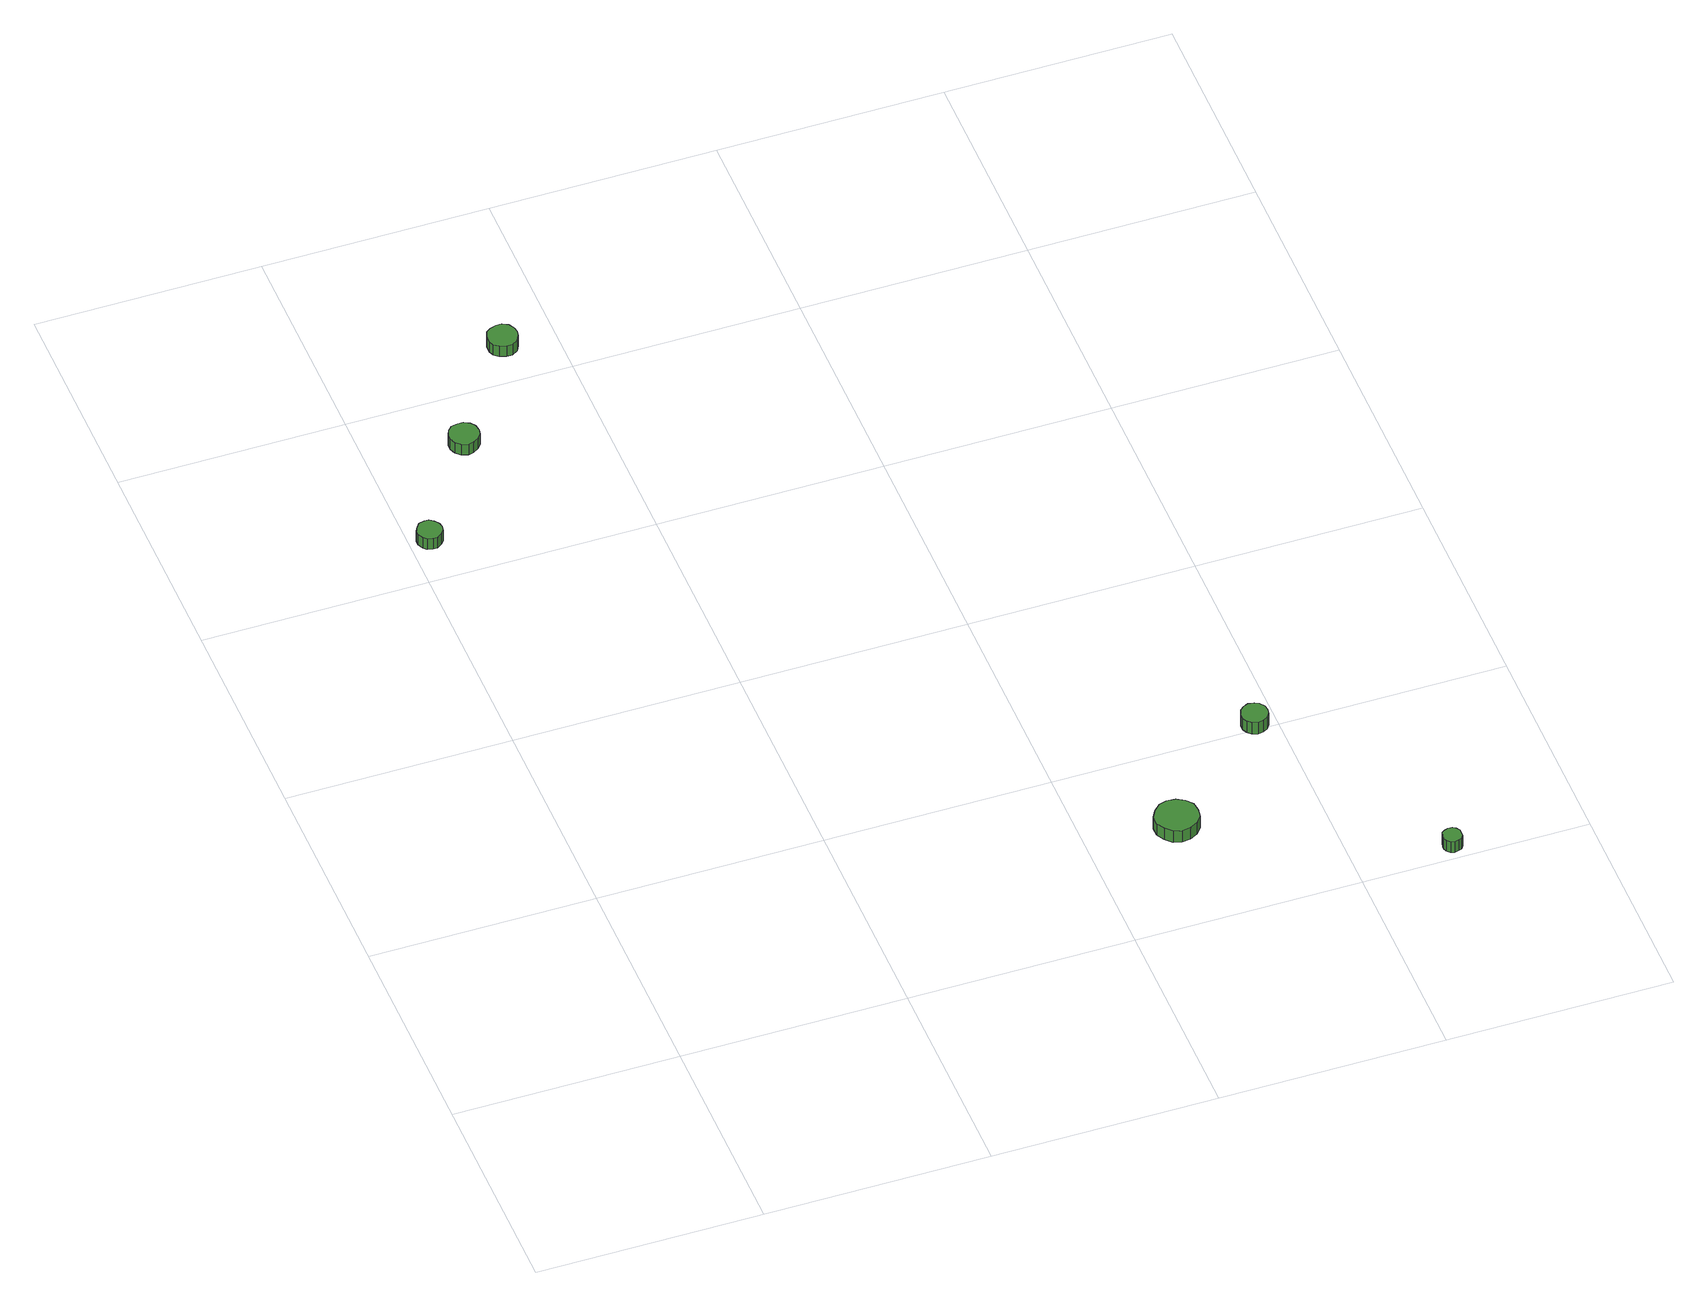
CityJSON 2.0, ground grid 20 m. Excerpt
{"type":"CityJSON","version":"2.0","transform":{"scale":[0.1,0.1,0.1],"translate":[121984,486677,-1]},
"CityObjects":{
"tree1":{"type":"SolitaryVegetationObject","attributes":{"function":"something"},"geometry":[{"type":"MultiSurface","lod":"1","boundaries":[[[0,1,2,3,4,5,6,7,8,9,10,11,12,13,14]],[[15,16,17,18,19,20,21,22,23,24,25,26,27,28,29]],[[0,29,28,1]],[[1,28,27,2]],[[2,27,26,3]],[[3,26,25,4]],[[4,25,24,5]],[[5,24,23,6]],[[6,23,22,7]],[[7,22,21,8]],[[8,21,20,9]],[[9,20,19,10]],[[10,19,18,11]],[[11,18,17,12]],[[12,17,16,13]],[[13,16,15,14]],[[14,15,29,0]]]}]},
"tree2":{"type":"SolitaryVegetationObject","attributes":{"function":"something"},"geometry":[{"type":"MultiSurface","lod":"1","boundaries":[[[30,31,32,33,34,35,36,37,38,39,40,41,42,43,44]],[[45,46,47,48,49,50,51,52,53,54,55,56,57,58,59]],[[30,59,58,31]],[[31,58,57,32]],[[32,57,56,33]],[[33,56,55,34]],[[34,55,54,35]],[[35,54,53,36]],[[36,53,52,37]],[[37,52,51,38]],[[38,51,50,39]],[[39,50,49,40]],[[40,49,48,41]],[[41,48,47,42]],[[42,47,46,43]],[[43,46,45,44]],[[44,45,59,30]]]}]},
"tree3":{"type":"SolitaryVegetationObject","attributes":{"function":"something"},"geometry":[{"type":"MultiSurface","lod":"1","boundaries":[[[60,61,62,63,64,65,66,67,68,69,70,71,72,73,74]],[[75,76,77,78,79,80,81,82,83,84,85,86,87,88,89]],[[60,89,88,61]],[[61,88,87,62]],[[62,87,86,63]],[[63,86,85,64]],[[64,85,84,65]],[[65,84,83,66]],[[66,83,82,67]],[[67,82,81,68]],[[68,81,80,69]],[[69,80,79,70]],[[70,79,78,71]],[[71,78,77,72]],[[72,77,76,73]],[[73,76,75,74]],[[74,75,89,60]]]}]},
"tree4":{"type":"SolitaryVegetationObject","attributes":{"function":"something"},"geometry":[{"type":"MultiSurface","lod":"1","boundaries":[[[90,91,92,93,94,95,96,97,98,99,100,101,102,103,104]],[[105,106,107,108,109,110,111,112,113,114,115,116,117,118,119]],[[90,119,118,91]],[[91,118,117,92]],[[92,117,116,93]],[[93,116,115,94]],[[94,115,114,95]],[[95,114,113,96]],[[96,113,112,97]],[[97,112,111,98]],[[98,111,110,99]],[[99,110,109,100]],[[100,109,108,101]],[[101,108,107,102]],[[102,107,106,103]],[[103,106,105,104]],[[104,105,119,90]]]}]},
"tree5":{"type":"SolitaryVegetationObject","attributes":{"function":"something"},"geometry":[{"type":"MultiSurface","lod":"1","boundaries":[[[120,121,122,123,124,125,126,127,128,129,130,131,132,133,134]],[[135,136,137,138,139,140,141,142,143,144,145,146,147,148,149]],[[120,149,148,121]],[[121,148,147,122]],[[122,147,146,123]],[[123,146,145,124]],[[124,145,144,125]],[[125,144,143,126]],[[126,143,142,127]],[[127,142,141,128]],[[128,141,140,129]],[[129,140,139,130]],[[130,139,138,131]],[[131,138,137,132]],[[132,137,136,133]],[[133,136,135,134]],[[134,135,149,120]]]}]},
"tree6":{"type":"SolitaryVegetationObject","attributes":{"function":"something"},"geometry":[{"type":"MultiSurface","lod":"1","boundaries":[[[150,151,152,153,154,155,156,157,158,159,160,161,162,163,164]],[[165,166,167,168,169,170,171,172,173,174,175,176,177,178,179]],[[150,179,178,151]],[[151,178,177,152]],[[152,177,176,153]],[[153,176,175,154]],[[154,175,174,155]],[[155,174,173,156]],[[156,173,172,157]],[[157,172,171,158]],[[158,171,170,159]],[[159,170,169,160]],[[160,169,168,161]],[[161,168,167,162]],[[162,167,166,163]],[[163,166,165,164]],[[164,165,179,150]]]}]}
},
"vertices":[
[29,647,19],[28,651,19],[25,655,19],[21,658,19],[17,658,19],[12,657,19],[9,653,19],[7,649,19],[7,645,19],[9,640,19],[12,637,19],[17,636,19],[21,636,19],[25,639,19],[28,642,19],[28,642,7],[25,639,7],[21,636,7],[17,636,7],[12,637,7],[9,640,7],[7,645,7],[7,649,7],[9,653,7],[12,657,7],[17,658,7],[21,658,7],[25,655,7],[28,651,7],[29,647,7],
[97,744,19],[96,750,19],[93,754,19],[88,757,19],[83,757,19],[77,756,19],[73,752,19],[71,747,19],[71,742,19],[73,737,19],[77,733,19],[83,731,19],[88,732,19],[93,735,19],[96,739,19],[96,739,7],[93,735,7],[88,732,7],[83,731,7],[77,733,7],[73,737,7],[71,742,7],[71,747,7],[73,752,7],[77,756,7],[83,757,7],[88,757,7],[93,754,7],[96,750,7],[97,744,7],
[167,843,19],[166,848,19],[163,853,19],[158,856,19],[153,856,19],[147,854,19],[143,851,19],[141,846,19],[141,840,19],[143,835,19],[147,832,19],[153,830,19],[158,830,19],[163,833,19],[166,838,19],[166,838,7],[163,833,7],[158,830,7],[153,830,7],[147,832,7],[143,835,7],[141,840,7],[141,846,7],[143,851,7],[147,854,7],[153,856,7],[158,856,7],[163,853,7],[166,848,7],[167,843,7],
[497,113,22],[496,121,22],[491,127,22],[484,131,22],[476,132,22],[469,130,22],[463,124,22],[459,117,22],[459,109,22],[463,102,22],[469,96,22],[476,94,22],[484,95,22],[491,99,22],[496,105,22],[496,105,9],[491,99,9],[484,95,9],[476,94,9],[469,96,9],[463,102,9],[459,109,9],[459,117,9],[463,124,9],[469,130,9],[476,132,9],[484,131,9],[491,127,9],[496,121,9],[497,113,9],
[592,205,22],[591,210,22],[588,214,22],[584,216,22],[579,217,22],[574,215,22],[571,212,22],[569,207,22],[569,202,22],[571,198,22],[574,195,22],[579,193,22],[584,194,22],[588,196,22],[591,200,22],[591,200,9],[588,196,9],[584,194,9],[579,193,9],[574,195,9],[571,198,9],[569,202,9],[569,207,9],[571,212,9],[574,215,9],[579,217,9],[584,216,9],[588,214,9],[591,210,9],[592,205,9],
[691,12,23],[691,15,23],[689,18,23],[686,20,23],[682,20,23],[679,19,23],[676,17,23],[675,13,23],[675,10,23],[676,7,23],[679,4,23],[682,3,23],[686,4,23],[689,5,23],[691,8,23],[691,8,11],[689,5,11],[686,4,11],[682,3,11],[679,4,11],[676,7,11],[675,10,11],[675,13,11],[676,17,11],[679,19,11],[682,20,11],[686,20,11],[689,18,11],[691,15,11],[691,12,11]
]}
